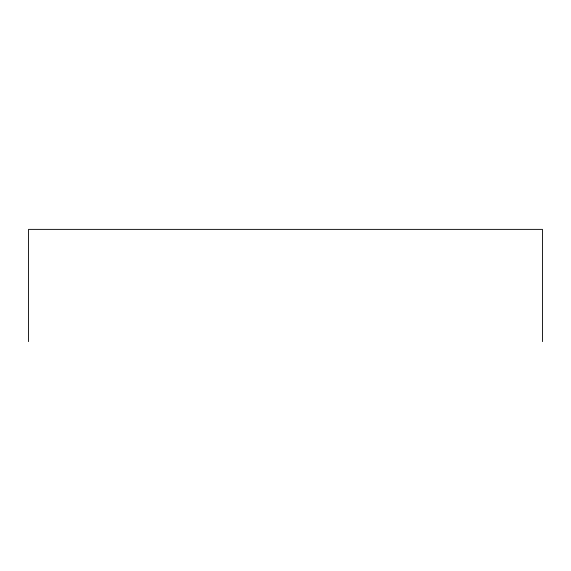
<?xml version="1.0" encoding="UTF-8"?>
<svg xmlns="http://www.w3.org/2000/svg" width="571" height="571" viewBox="0 0 571 571"><rect width="100%" height="100%" fill="white"/><g stroke="black" fill="none" stroke-linecap="round" stroke-linejoin="round"><path stroke-width="0.86" d="M542.45 341.622L542.45 229.378L28.55 229.378L28.55 341.622"/></g></svg>
